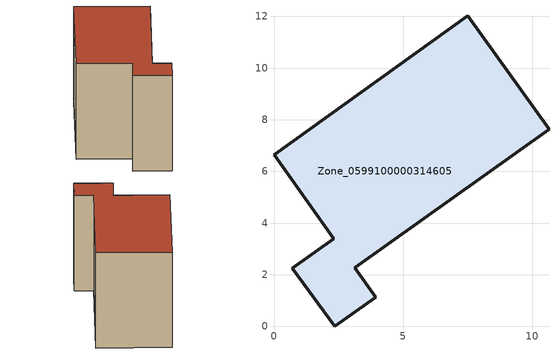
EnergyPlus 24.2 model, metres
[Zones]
Zone_0599100000314605
 floor ground (C_G): 3.13,2.27 3.94,1.13 2.35,0 0.71,2.25 2.32,3.39 0,6.64 7.51,12.03 10.64,7.63 z0
 wall outside (C_F): 10.64,7.63 7.51,12.03 0,6.64 2.32,3.39 0.71,2.25 2.35,0 3.94,1.13 3.13,2.27 10.64,7.63 z0:7.49
 roof outside (C_R): 3.13,2.27 10.64,7.63 7.51,12.03 0,6.64 2.32,3.39 0.71,2.25 2.35,0 3.94,1.13 z7.49
[BUILDING]
Pand.0599100000314605: North Axis=0; Terrain=City; Loads Convergence Tolerance Value=0.04; Temperature Convergence Tolerance Value=0.4; Solar Distribution=FullExterior; Maximum Number of Warmup Days=25; Minimum Number of Warmup Days=1
[Site:Location]
Rotterdam.The.Hague.AP_ZH_NLD Design_Conditions: Latitude=51.96; Longitude=4.45; Time Zone=1; Elevation=-4.5
[SITE:GROUNDTEMPERATURE:BUILDINGSURFACE]
18, 18, 18, 18, 18, 18, 18, 18, 18, 18, 18, 18
[MATERIAL] Thermal Absorptance=0.9; Solar Absorptance=0.7; Visible Absorptance=0.7
Name | Roughness | Thickness | Conductivity | Density | Specific Heat
G.TI.1975-1991 | MediumSmooth | 0.15 | 0.288461 | 540 | 1210
F.TI.1975-1991 | Rough | 0.3 | 0.230769 | 1920 | 840
R.TI.1975-1991 | MediumRough | 0.2 | 0.153846 | 1500 | 1000
[CONSTRUCTION]
C_G: G.TI.1975-1991
C_F: F.TI.1975-1991
C_R: R.TI.1975-1991
[ZONE]
Zone_0599100000314605: Type=1; Multiplier=1; Ceiling Height=Autocalculate; Volume=Autocalculate; Floor Area=autocalculate; Part of Total Floor Area=Yes
[ZONEINFILTRATION:DESIGNFLOWRATE]
Infil_Zone_0599100000314605: Zone or ZoneList or Space or SpaceList=Zone_0599100000314605; Schedule=AlwaysOn; Design Flow Rate Calculation Method=Flow/Area; Flow Rate per Floor Area=0.003; Constant Term Coefficient=1; Temperature Term Coefficient=0; Velocity Term Coefficient=0; Velocity Squared Term Coefficient=0
[HVACTEMPLATE:ZONE:IDEALLOADSAIRSYSTEM]
Zone_0599100000314605: Maximum Heating Supply Air Temperature=50; Minimum Cooling Supply Air Temperature=13; Maximum Heating Supply Air Humidity Ratio=0.0156; Minimum Cooling Supply Air Humidity Ratio=0.0077; Heating Limit=NoLimit; Cooling Limit=NoLimit; Dehumidification Control Type=ConstantSensibleHeatRatio; Cooling Sensible Heat Ratio=0.7; Dehumidification Setpoint=60; Humidification Control Type=None; Humidification Setpoint=30; Outdoor Air Method=None; Outdoor Air Flow Rate per Person=0.00944; Outdoor Air Flow Rate per Zone Floor Area=0; Outdoor Air Flow Rate per Zone=0; Demand Controlled Ventilation Type=None; Outdoor Air Economizer Type=NoEconomizer; Heat Recovery Type=None; Sensible Heat Recovery Effectiveness=0.7; Latent Heat Recovery Effectiveness=0.65
[ZONECONTROL:THERMOSTAT]
ThermostatControl_Zone_0599100000314605: Zone or ZoneList=Zone_0599100000314605; Control Type Schedule=DualSetpointControlType; Control 1=Thermostat_Zone_0599100000314605; Temperature Difference Between Cutout And Setpoint=0
[THERMOSTATSETPOINT:DUALSETPOINT]
Thermostat_Zone_0599100000314605: Heating Setpoint Temperature Schedule=HeatingSetpoint_Zone_0599100000314605; Cooling Setpoint Temperature Schedule=CoolingSetpoint_Zone_0599100000314605
[SCHEDULE:COMPACT]
HeatingSetpoint_Zone_0599100000314605: Through: 12/31, For: AllDays, Until: 24:00, 21
CoolingSetpoint_Zone_0599100000314605: Through: 12/31, For: AllDays, Until: 24:00, 24
DualSetpointControlType: Through: 12/31, For: AllDays, Until: 24:00, 4
AlwaysOn: Through: 12/31, For: AllDays, Until: 24:00, 1
